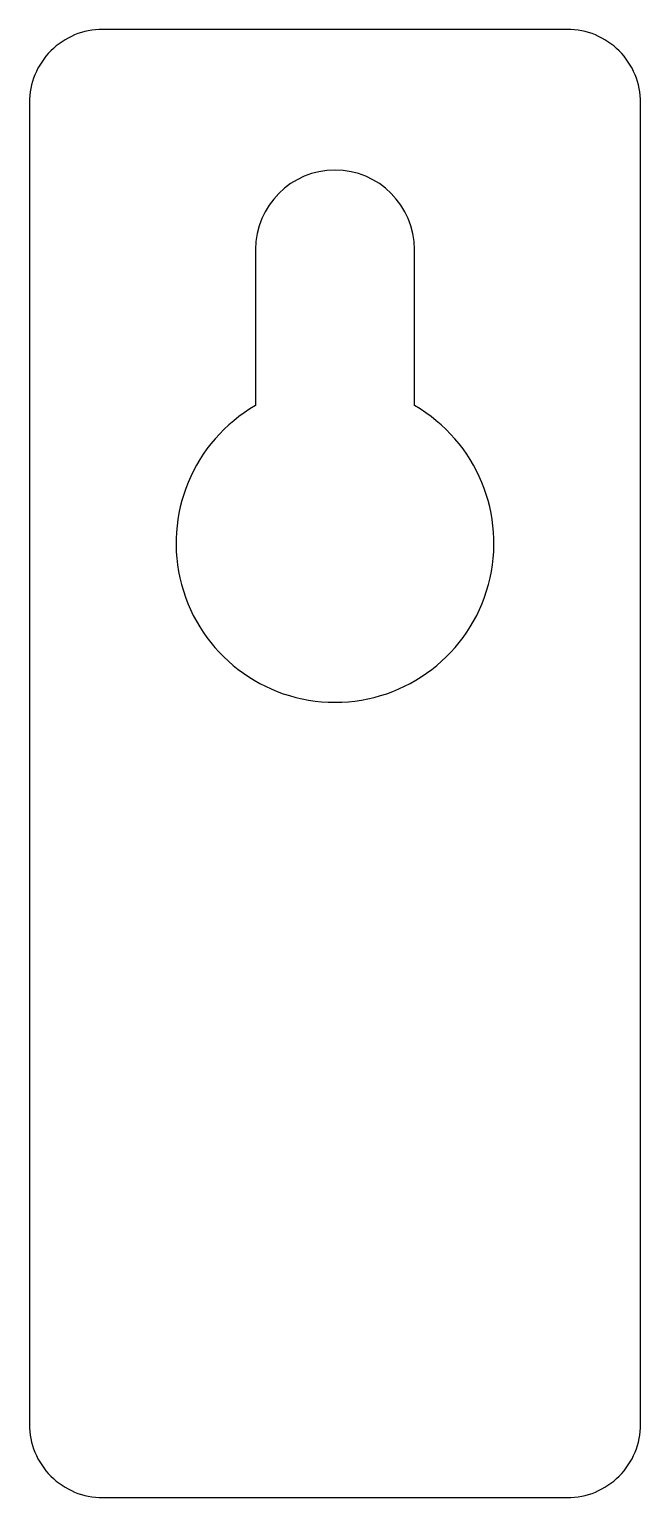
# Model space of a CAD drawing. Header units: millimetres. Extents: x 0 to 25, y 0 to 60.
import ezdxf

# ---------------------------------------------------------------- set-up
doc = ezdxf.new("R2010")
doc.units = ezdxf.units.MM
doc.layers.add('REZ', color=7, linetype='CONTINUOUS')

msp = doc.modelspace()

# ---------------------------------------------------------------- linework, layer by layer
at = {"layer": 'REZ', "color": 7}
for points in [[(3, 0), (22, 0, 0.414214), (25, 3), (25, 57, 0.414214), (22, 60), (3, 60, 0.414214), (0, 57), (0, 3, 0.414214)], [(15.75, 44.6292), (15.75, 51, 1), (9.25, 51), (9.25, 44.6292, 3.732051)]]:
    msp.add_lwpolyline(points, format="xyb", close=True, dxfattribs=at)

doc.saveas('drawing.dxf')
